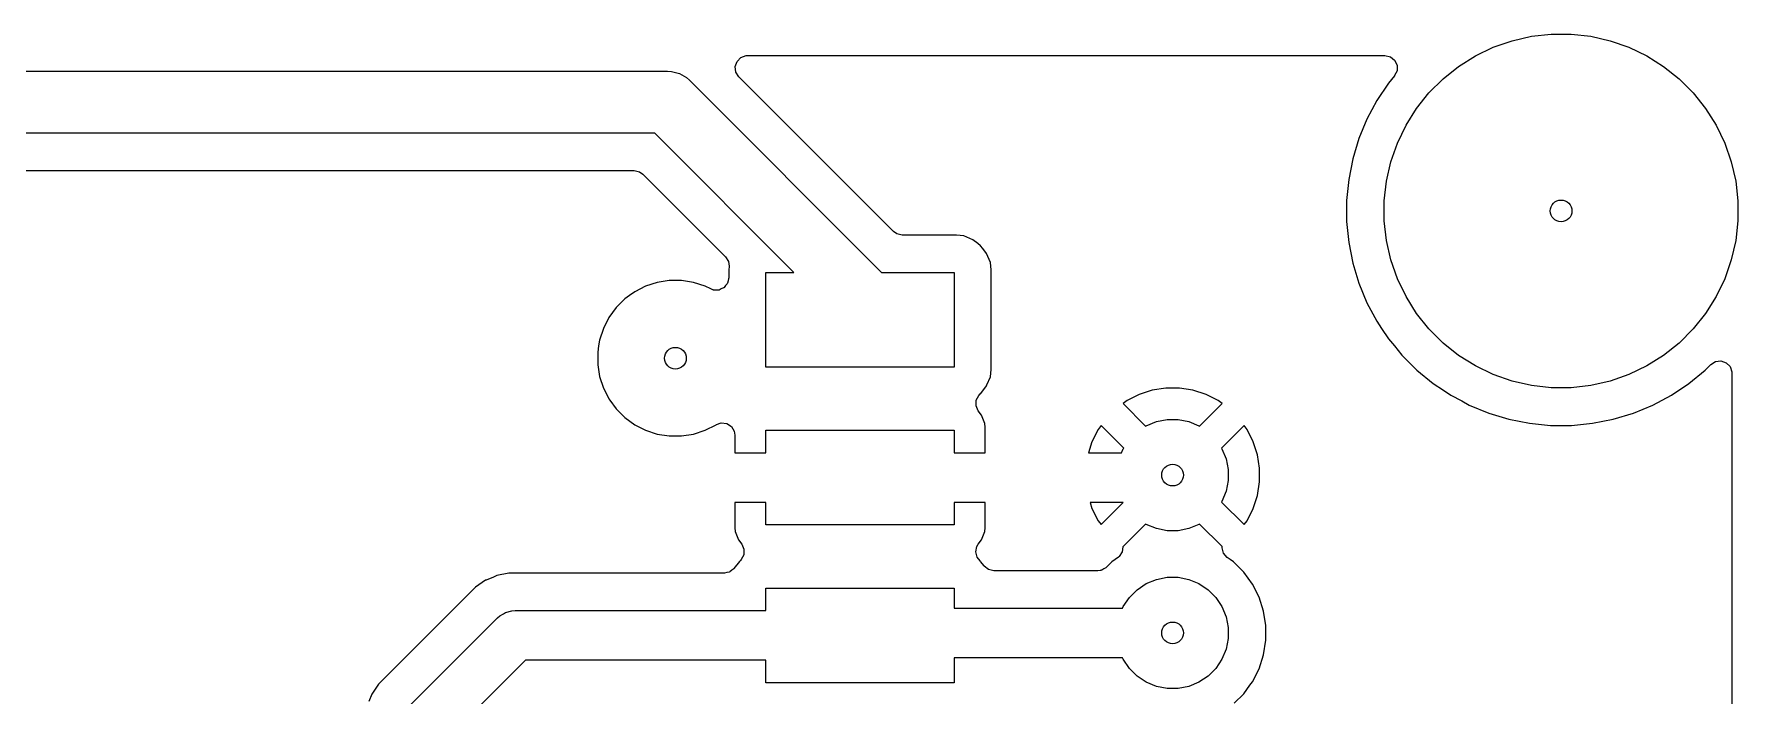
# Model space of a CAD drawing. Header units: millimetres. Extents: x 80.4 to 140.8, y -144.1 to -116.4.
# Drawn here: x 113.43 to 140.85, y -127.05 to -116.4 of the extents above; entities that cross this region are included whole.
import ezdxf

# ---------------------------------------------------------------- set-up
doc = ezdxf.new("R2010")
doc.units = ezdxf.units.MM
doc.layers.add('F.Cu', color=13, linetype='CONTINUOUS', true_color=0xc83434)

msp = doc.modelspace()

# ---------------------------------------------------------------- linework, layer by layer
at = {"layer": 'F.Cu', "linetype": 'CONTINUOUS'}
for p, q in [((137.211019, -116.511386), (137.522607, -116.440268)), ((137.522607, -116.440268), (137.840199, -116.404484)), ((137.840199, -116.404484), (138.159801, -116.404484)), ((138.159801, -116.404484), (138.477393, -116.440268)), ((138.477393, -116.440268), (138.788981, -116.511386)), ((124.742224, -116.843626), (124.804848, -116.781002)), ((124.804848, -116.781002), (124.888441, -116.751751)), ((124.888441, -116.751751), (124.910722, -116.7505)), ((124.910722, -116.7505), (135.16682, -116.7505)), ((135.16682, -116.7505), (135.253163, -116.770207)), ((135.253163, -116.770207), (135.322404, -116.825426)), ((136.350787, -116.925652), (136.621401, -116.755613)), ((136.621401, -116.755613), (136.909352, -116.616943)), ((136.909352, -116.616943), (137.211019, -116.511386)), ((138.788981, -116.511386), (139.090648, -116.616943)), ((139.090648, -116.616943), (139.378599, -116.755613)), ((139.378599, -116.755613), (139.649213, -116.925652)), ((106.044888, -117), (123.623452, -117)), ((123.623452, -117), (123.6887, -117.004277)), ((123.6887, -117.004277), (123.688715, -117.004277)), ((123.688715, -117.004277), (123.814794, -117.03806)), ((123.814794, -117.03806), (123.927833, -117.103323)), ((124.712973, -116.927219), (124.742224, -116.843626)), ((124.722889, -117.015226), (124.712973, -116.927219)), ((124.770008, -117.090214), (124.722889, -117.015226)), ((135.322404, -116.825426), (135.360831, -116.905218)), ((135.360831, -116.993782), (135.322404, -117.073574)), ((135.360831, -116.905218), (135.360831, -116.993782)), ((136.100912, -117.12492), (136.350787, -116.925652)), ((139.649213, -116.925652), (139.899088, -117.12492)), ((123.927833, -117.103323), (123.927848, -117.103338)), ((123.927848, -117.103338), (123.977005, -117.146447)), ((123.977005, -117.146447), (127.068559, -120.238)), ((127.259008, -119.579214), (124.770008, -117.090214)), ((135.22519, -117.192061), (135.036838, -117.473947)), ((135.225196, -117.192052), (135.22519, -117.192061)), ((135.320649, -117.075744), (135.225196, -117.192052)), ((135.322404, -117.073574), (135.320649, -117.075744)), ((135.87492, -117.350912), (136.100912, -117.12492)), ((139.899088, -117.12492), (140.12508, -117.350912)), ((135.036838, -117.473947), (134.877022, -117.772942)), ((135.505613, -117.871401), (135.675652, -117.600787)), ((135.675652, -117.600787), (135.87492, -117.350912)), ((140.12508, -117.350912), (140.324348, -117.600787)), ((140.324348, -117.600787), (140.494387, -117.871401)), ((134.877022, -117.772942), (134.747289, -118.086146)), ((135.366943, -118.159352), (135.505613, -117.871401)), ((140.494387, -117.871401), (140.633057, -118.159352)), ((123.416346, -118), (106.251995, -118)), ((125.654345, -120.238), (123.416346, -118)), ((134.747282, -118.086165), (134.648874, -118.410573)), ((134.747289, -118.086146), (134.747282, -118.086165)), ((134.648869, -118.410595), (134.58273, -118.743094)), ((134.648874, -118.410573), (134.648869, -118.410595)), ((135.261386, -118.461019), (135.366943, -118.159352)), ((140.633057, -118.159352), (140.738614, -118.461019)), ((107, -118.6), (118.75, -118.6)), ((118.75, -118.6), (118.757629, -118.6005)), ((118.757629, -118.6005), (123.085182, -118.6005)), ((123.085182, -118.6005), (123.171525, -118.620207)), ((123.171525, -118.620207), (123.225896, -118.658786)), ((123.225896, -118.658786), (124.556075, -119.988965)), ((135.190268, -118.772607), (135.261386, -118.461019)), ((140.738614, -118.461019), (140.809732, -118.772607)), ((134.58273, -118.743094), (134.5495, -119.080481)), ((135.154484, -119.090199), (135.190268, -118.772607)), ((140.809732, -118.772607), (140.845516, -119.090199)), ((134.5495, -119.080481), (134.5495, -119.419518)), ((135.154484, -119.409801), (135.154484, -119.090199)), ((140.845516, -119.090199), (140.845516, -119.409801)), ((134.5495, -119.419518), (134.58273, -119.756905)), ((135.190268, -119.727393), (135.154484, -119.409801)), ((140.845516, -119.409801), (140.809732, -119.727393)), ((127.313379, -119.617793), (127.259008, -119.579214)), ((127.399722, -119.6375), (127.313379, -119.617793)), ((128.271858, -119.6375), (127.399722, -119.6375)), ((128.271861, -119.6375), (128.271858, -119.6375)), ((128.389262, -119.652956), (128.271861, -119.6375)), ((128.389264, -119.652957), (128.389262, -119.652956)), ((128.53534, -119.713463), (128.389264, -119.652957)), ((128.535343, -119.713464), (128.53534, -119.713463)), ((128.615555, -119.775014), (128.535343, -119.713464)), ((128.660782, -119.809718), (128.615555, -119.775014)), ((134.58273, -119.756905), (134.648869, -120.089404)), ((135.261386, -120.038981), (135.190268, -119.727393)), ((140.809732, -119.727393), (140.738614, -120.038981)), ((124.556075, -119.988965), (124.603194, -120.063953)), ((124.603194, -120.063953), (124.614225, -120.137043)), ((128.694497, -119.853656), (128.660782, -119.809718)), ((128.757035, -119.935156), (128.694497, -119.853656)), ((128.757036, -119.935159), (128.757035, -119.935156)), ((128.817543, -120.081234), (128.757036, -119.935159)), ((135.366943, -120.340648), (135.261386, -120.038981)), ((140.738614, -120.038981), (140.633057, -120.340648)), ((124.606864, -120.335819), (124.596346, -120.375131)), ((124.607, -120.332146), (124.606864, -120.335819)), ((124.613878, -120.146387), (124.607, -120.198639)), ((124.607, -120.198639), (124.607, -120.332146)), ((124.614225, -120.137043), (124.613878, -120.146387)), ((125.2075, -121.762), (125.2075, -120.238)), ((125.2075, -120.238), (125.654345, -120.238)), ((127.068559, -120.238), (128.2325, -120.238)), ((128.2325, -120.238), (128.2325, -121.762)), ((128.817543, -120.081235), (128.817543, -120.081234)), ((128.817544, -120.081238), (128.817543, -120.081235)), ((128.832999, -120.19864), (128.817544, -120.081238)), ((128.833, -121.801361), (128.832999, -120.19864)), ((134.648869, -120.089404), (134.648874, -120.089426)), ((134.648874, -120.089426), (134.747282, -120.413834)), ((135.505613, -120.628599), (135.366943, -120.340648)), ((140.633057, -120.340648), (140.494387, -120.628599)), ((123.01061, -120.611495), (122.935354, -120.666172)), ((123.094592, -120.550477), (123.01061, -120.611495)), ((123.269981, -120.461113), (123.094592, -120.550477)), ((123.269982, -120.461113), (123.269981, -120.461113)), ((123.457171, -120.400291), (123.269982, -120.461113)), ((123.457179, -120.400289), (123.457171, -120.400291)), ((123.651583, -120.3695), (123.457179, -120.400289)), ((123.848417, -120.3695), (123.651583, -120.3695)), ((124.04282, -120.400289), (123.848417, -120.3695)), ((124.042828, -120.400291), (124.04282, -120.400289)), ((124.230017, -120.461113), (124.042828, -120.400291)), ((124.23003, -120.461118), (124.230017, -120.461113)), ((124.317658, -120.505766), (124.23003, -120.461118)), ((124.351612, -120.518077), (124.317658, -120.505766)), ((124.356569, -120.520694), (124.351612, -120.518077)), ((124.359087, -120.520787), (124.356569, -120.520694)), ((124.363718, -120.522466), (124.359087, -120.520787)), ((124.404426, -120.522466), (124.363718, -120.522466)), ((124.445072, -120.523971), (124.404426, -120.522466)), ((124.448518, -120.522466), (124.445072, -120.523971)), ((124.452282, -120.522466), (124.448518, -120.522466)), ((124.488949, -120.504807), (124.452282, -120.522466)), ((124.526232, -120.488524), (124.488949, -120.504807)), ((124.528685, -120.48567), (124.526232, -120.488524)), ((124.532074, -120.484039), (124.528685, -120.48567)), ((124.557438, -120.452233), (124.532074, -120.484039)), ((124.583975, -120.421374), (124.557438, -120.452233)), ((124.584947, -120.417739), (124.583975, -120.421374)), ((124.587293, -120.414798), (124.584947, -120.417739)), ((124.596346, -120.375131), (124.587293, -120.414798)), ((134.747282, -120.413834), (134.747289, -120.413853)), ((134.747289, -120.413853), (134.877022, -120.727057)), ((122.796176, -120.805349), (122.680477, -120.964592)), ((122.796177, -120.805347), (122.796176, -120.805349)), ((122.935347, -120.666177), (122.796177, -120.805347)), ((122.935349, -120.666176), (122.935347, -120.666177)), ((122.935352, -120.666173), (122.935349, -120.666176)), ((122.935354, -120.666172), (122.935352, -120.666173)), ((134.877022, -120.727057), (135.036838, -121.026052)), ((135.675652, -120.899213), (135.505613, -120.628599)), ((140.494387, -120.628599), (140.324348, -120.899213)), ((122.591113, -121.139982), (122.530291, -121.327171)), ((122.680477, -120.964592), (122.591113, -121.139981)), ((122.591113, -121.139981), (122.591113, -121.139982)), ((135.036838, -121.026052), (135.11296, -121.139975)), ((135.11296, -121.139975), (135.22519, -121.307939)), ((135.87492, -121.149088), (135.675652, -120.899213)), ((136.100912, -121.37508), (135.87492, -121.149088)), ((140.12508, -121.149088), (139.899088, -121.37508)), ((140.324348, -120.899213), (140.12508, -121.149088)), ((122.515264, -121.422049), (122.4995, -121.521583)), ((122.530289, -121.327179), (122.515264, -121.422049)), ((122.530291, -121.327171), (122.530289, -121.327179)), ((135.22519, -121.307939), (135.225193, -121.307943)), ((135.225193, -121.307943), (135.225196, -121.307947)), ((135.225196, -121.307947), (135.318838, -121.42205)), ((135.318838, -121.42205), (135.440265, -121.570009)), ((136.350787, -121.574348), (136.100912, -121.37508)), ((139.899088, -121.37508), (139.649213, -121.574348)), ((122.4995, -121.521583), (122.4995, -121.718417)), ((122.4995, -121.718417), (122.500869, -121.727058)), ((135.440265, -121.570009), (135.44027, -121.570014)), ((135.44027, -121.570014), (135.440279, -121.570024)), ((135.440279, -121.570024), (135.679975, -121.80972)), ((136.621401, -121.744387), (136.350787, -121.574348)), ((139.649213, -121.574348), (139.378599, -121.744387)), ((140.409786, -121.719959), (140.484774, -121.67284)), ((140.484774, -121.67284), (140.572781, -121.662924)), ((140.572781, -121.662924), (140.656374, -121.692175)), ((140.656374, -121.692175), (140.718998, -121.754799)), ((122.500869, -121.727058), (122.530289, -121.91282)), ((122.530289, -121.91282), (122.530291, -121.912828)), ((122.530291, -121.912828), (122.591113, -122.100017)), ((128.2325, -121.762), (125.2075, -121.762)), ((128.763139, -122.050106), (128.817544, -121.918762)), ((128.817544, -121.918762), (128.833, -121.801361)), ((135.679975, -121.80972), (135.679984, -121.809728)), ((135.679984, -121.809728), (135.679991, -121.809735)), ((135.679991, -121.809735), (135.942061, -122.02481)), ((136.909352, -121.883057), (136.621401, -121.744387)), ((137.211019, -121.988614), (136.909352, -121.883057)), ((137.522607, -122.059732), (137.211019, -121.988614)), ((138.788981, -121.988614), (138.477393, -122.059732)), ((139.090648, -121.883057), (138.788981, -121.988614)), ((139.378599, -121.744387), (139.090648, -121.883057)), ((140.057939, -122.02481), (140.320009, -121.809735)), ((140.320009, -121.809735), (140.328387, -121.801357)), ((140.328387, -121.801357), (140.409786, -121.719959)), ((140.718998, -121.754799), (140.748249, -121.838392)), ((140.748249, -121.838392), (140.7495, -121.860673)), ((140.7495, -121.860673), (140.7495, -138.639327)), ((122.591113, -122.100017), (122.591113, -122.100018)), ((122.591113, -122.100018), (122.591115, -122.100021)), ((122.591115, -122.100021), (122.591116, -122.100025)), ((122.591116, -122.100025), (122.666286, -122.247556)), ((122.666286, -122.247556), (122.680477, -122.275407)), ((128.590605, -122.297007), (128.631454, -122.218427)), ((128.631454, -122.218427), (128.656015, -122.195048)), ((128.656015, -122.195048), (128.660777, -122.190285)), ((128.660777, -122.190285), (128.660782, -122.190282)), ((128.660782, -122.190282), (128.730058, -122.1)), ((128.730058, -122.1), (128.757035, -122.064843)), ((128.757035, -122.064843), (128.757036, -122.06484)), ((128.757036, -122.06484), (128.763139, -122.050106)), ((131.212575, -122.202574), (131.016242, -122.302611)), ((131.212593, -122.202566), (131.212575, -122.202574)), ((131.422163, -122.134473), (131.212593, -122.202566)), ((131.42217, -122.134472), (131.422163, -122.134473)), ((131.639819, -122.1), (131.42217, -122.134472)), ((131.860181, -122.1), (131.639819, -122.1)), ((132.077829, -122.134472), (131.860181, -122.1)), ((132.077836, -122.134473), (132.077829, -122.134472)), ((132.287406, -122.202566), (132.077836, -122.134473)), ((132.287425, -122.202574), (132.287406, -122.202566)), ((132.483749, -122.302606), (132.287425, -122.202574)), ((135.942061, -122.02481), (136.106183, -122.134473)), ((136.106183, -122.134473), (136.223947, -122.213161)), ((136.223947, -122.213161), (136.401264, -122.307939)), ((137.840199, -122.095516), (137.522607, -122.059732)), ((138.159801, -122.095516), (137.840199, -122.095516)), ((138.477393, -122.059732), (138.159801, -122.095516)), ((139.477058, -122.372977), (139.776051, -122.213162)), ((139.776051, -122.213162), (140.057939, -122.02481)), ((122.680477, -122.275407), (122.695338, -122.295861)), ((122.695338, -122.295861), (122.796172, -122.434646)), ((122.796172, -122.434646), (122.796176, -122.43465)), ((122.796176, -122.43465), (122.796177, -122.434652)), ((122.796177, -122.434652), (122.935347, -122.573822)), ((128.587896, -122.385529), (128.590605, -122.297007)), ((128.623863, -122.46646), (128.587896, -122.385529)), ((128.67585, -122.535907), (128.623863, -122.46646)), ((128.675853, -122.535912), (128.67585, -122.535907)), ((128.726096, -122.670618), (128.675853, -122.535912)), ((131.016235, -122.302615), (130.952485, -122.348932)), ((130.952485, -122.348932), (131.3162, -122.712647)), ((131.016242, -122.302611), (131.016235, -122.302615)), ((132.183799, -122.712646), (132.547513, -122.348933)), ((132.483759, -122.302612), (132.483749, -122.302606)), ((132.547512, -122.348931), (132.483759, -122.302612)), ((132.547513, -122.348933), (132.547512, -122.348931)), ((136.401264, -122.307939), (136.522942, -122.372977)), ((136.522942, -122.372977), (136.83616, -122.502716)), ((136.83616, -122.502716), (137.160586, -122.601129)), ((138.839414, -122.601129), (139.16384, -122.502716)), ((139.16384, -122.502716), (139.477058, -122.372977)), ((122.935347, -122.573822), (122.935349, -122.573823)), ((122.935349, -122.573823), (122.935354, -122.573828)), ((122.935354, -122.573828), (123.094595, -122.689524)), ((123.094595, -122.689524), (123.269975, -122.778884)), ((123.269975, -122.778884), (123.457174, -122.839709)), ((124.042826, -122.839709), (124.230025, -122.778884)), ((124.230025, -122.778884), (124.405405, -122.689524)), ((124.405405, -122.689524), (124.405408, -122.689521)), ((124.405408, -122.689521), (124.412371, -122.685974)), ((124.412371, -122.685974), (124.412999, -122.687208)), ((124.412999, -122.687208), (124.488416, -122.661755)), ((124.488416, -122.661755), (124.576307, -122.672647)), ((124.576307, -122.672647), (124.650768, -122.720595)), ((124.650768, -122.720595), (124.697051, -122.796103)), ((124.697051, -122.796103), (124.7075, -122.859739)), ((125.2075, -123.14), (125.2075, -122.778)), ((125.2075, -122.778), (128.2325, -122.778)), ((128.2325, -122.778), (128.2325, -123.14)), ((128.726098, -122.670627), (128.726096, -122.670618)), ((128.7325, -122.730177), (128.726098, -122.670627)), ((128.7325, -123.14), (128.7325, -122.730177)), ((130.552611, -122.766242), (130.452574, -122.962575)), ((130.552615, -122.766235), (130.552611, -122.766242)), ((130.598932, -122.702485), (130.552615, -122.766235)), ((130.962647, -123.0662), (130.598932, -122.702485)), ((131.3162, -122.712647), (131.325743, -122.706271)), ((131.325743, -122.706271), (131.488744, -122.638754)), ((131.488744, -122.638754), (131.661785, -122.604334)), ((131.661785, -122.604334), (131.838215, -122.604334)), ((131.838215, -122.604334), (132.011256, -122.638754)), ((132.011256, -122.638754), (132.174257, -122.706271)), ((132.174257, -122.706271), (132.183799, -122.712646)), ((132.901066, -122.702486), (132.537352, -123.066199)), ((132.94739, -122.766245), (132.901066, -122.702486)), ((133.047425, -122.962574), (132.94739, -122.766245)), ((137.160586, -122.601129), (137.493096, -122.66727)), ((137.493096, -122.66727), (137.830488, -122.7005)), ((137.830488, -122.7005), (137.83049, -122.7005)), ((137.83049, -122.7005), (138.16951, -122.7005)), ((138.16951, -122.7005), (138.169512, -122.7005)), ((138.169512, -122.7005), (138.506904, -122.66727)), ((138.506904, -122.66727), (138.839414, -122.601129)), ((123.457174, -122.839709), (123.457176, -122.839709)), ((123.457176, -122.839709), (123.457179, -122.83971)), ((123.457179, -122.83971), (123.651583, -122.8705)), ((123.651583, -122.8705), (123.848417, -122.8705)), ((123.848417, -122.8705), (124.04282, -122.83971)), ((124.04282, -122.83971), (124.04282, -122.839709)), ((124.04282, -122.839709), (124.042826, -122.839709)), ((124.7075, -122.859739), (124.7075, -123.14)), ((130.452566, -122.962593), (130.394923, -123.14)), ((130.452574, -122.962575), (130.452566, -122.962593)), ((130.929655, -123.14), (130.956271, -123.075743)), ((130.956271, -123.075743), (130.962647, -123.0662)), ((132.537352, -123.066199), (132.543729, -123.075743)), ((132.543729, -123.075743), (132.611246, -123.238744)), ((133.047433, -122.962593), (133.047425, -122.962574)), ((133.115526, -123.172163), (133.047433, -122.962593)), ((124.7075, -123.14), (125.2075, -123.14)), ((128.2325, -123.14), (128.7325, -123.14)), ((130.394923, -123.14), (130.929655, -123.14)), ((132.611246, -123.238744), (132.645666, -123.411785)), ((133.115527, -123.17217), (133.115526, -123.172163)), ((133.15, -123.389819), (133.115527, -123.17217)), ((132.645666, -123.588215), (132.611246, -123.761256)), ((132.645666, -123.411785), (132.645666, -123.588215)), ((133.115527, -123.827829), (133.15, -123.61018)), ((133.15, -123.61018), (133.15, -123.389819)), ((132.611246, -123.761256), (132.543729, -123.924257)), ((133.047433, -124.037406), (133.115526, -123.827836)), ((133.115526, -123.827836), (133.115527, -123.827829)), ((124.7075, -123.94), (124.7075, -124.349822)), ((125.2075, -123.94), (124.7075, -123.94)), ((125.2075, -124.302), (125.2075, -123.94)), ((128.7325, -123.94), (128.2325, -123.94)), ((128.2325, -123.94), (128.2325, -124.302)), ((128.7325, -124.349822), (128.7325, -123.94)), ((130.420917, -123.94), (130.452566, -124.037406)), ((130.956445, -123.94), (130.420917, -123.94)), ((130.452566, -124.037406), (130.452574, -124.037425)), ((130.452574, -124.037425), (130.552606, -124.233749)), ((130.598933, -124.297513), (130.956445, -123.94)), ((132.543729, -123.924257), (132.537352, -123.933799)), ((132.537352, -123.933799), (132.901066, -124.297512)), ((132.947385, -124.23376), (133.047427, -124.037419)), ((133.047427, -124.037419), (133.047433, -124.037406)), ((124.7075, -124.349822), (124.713901, -124.409372)), ((124.713901, -124.409372), (124.713903, -124.409381)), ((124.713903, -124.409381), (124.764146, -124.544087)), ((128.2325, -124.302), (125.2075, -124.302)), ((128.675853, -124.544087), (128.726096, -124.409381)), ((128.726096, -124.409381), (128.726098, -124.409372)), ((128.726098, -124.409372), (128.7325, -124.349822)), ((130.552606, -124.233749), (130.552612, -124.233759)), ((130.552612, -124.233759), (130.598931, -124.297512)), ((130.598931, -124.297512), (130.598933, -124.297513)), ((131.316199, -124.287352), (130.951532, -124.65202)), ((131.325743, -124.293729), (131.316199, -124.287352)), ((131.488744, -124.361246), (131.325743, -124.293729)), ((131.661785, -124.395666), (131.488744, -124.361246)), ((131.838215, -124.395666), (131.661785, -124.395666)), ((132.011256, -124.361246), (131.838215, -124.395666)), ((132.174257, -124.293729), (132.011256, -124.361246)), ((132.183799, -124.287352), (132.174257, -124.293729)), ((132.547731, -124.651285), (132.183799, -124.287352)), ((132.901066, -124.297512), (132.901067, -124.297512)), ((132.901067, -124.297512), (132.947385, -124.23376)), ((124.764146, -124.544087), (124.764147, -124.54409)), ((124.764147, -124.54409), (124.816137, -124.61354)), ((124.816137, -124.61354), (124.852104, -124.694471)), ((124.852104, -124.694471), (124.849394, -124.782993)), ((128.584205, -124.736517), (128.602294, -124.649821)), ((128.602294, -124.649821), (128.623863, -124.613539)), ((128.623863, -124.613539), (128.675852, -124.54409)), ((128.675852, -124.54409), (128.675853, -124.544087)), ((130.951532, -124.65202), (130.939329, -124.735083)), ((132.547383, -124.672001), (132.547731, -124.651285)), ((132.570945, -124.757372), (132.547383, -124.672001)), ((124.689207, -125.00684), (124.656753, -125.031952)), ((124.691327, -125.004259), (124.689207, -125.00684)), ((124.779218, -124.889718), (124.691327, -125.004259)), ((124.796082, -124.876777), (124.779218, -124.889718)), ((124.810579, -124.859136), (124.796082, -124.876777)), ((124.849394, -124.782993), (124.810579, -124.859136)), ((128.605523, -124.822476), (128.584205, -124.736517)), ((128.652671, -124.879382), (128.605523, -124.822476)), ((128.651559, -124.880495), (128.652671, -124.879382)), ((128.660778, -124.889714), (128.651559, -124.880495)), ((128.660779, -124.889716), (128.660778, -124.889714)), ((128.660782, -124.889718), (128.660779, -124.889716)), ((128.716013, -124.961697), (128.660782, -124.889718)), ((128.718265, -124.964574), (128.716013, -124.961697)), ((128.787506, -125.019793), (128.718265, -124.964574)), ((130.642799, -125.008836), (130.611772, -125.028332)), ((130.675275, -124.99183), (130.642799, -125.008836)), ((130.681218, -124.986754), (130.675275, -124.99183)), ((130.77249, -124.895483), (130.681218, -124.986754)), ((130.877097, -124.819481), (130.77249, -124.895483)), ((130.883045, -124.814402), (130.877097, -124.819481)), ((130.889713, -124.808443), (130.883045, -124.814402)), ((130.939329, -124.735083), (130.889713, -124.808443)), ((132.629212, -124.824065), (132.570945, -124.757372)), ((132.675784, -124.857902), (132.629212, -124.824065)), ((132.727513, -124.895485), (132.675784, -124.857902)), ((132.894515, -125.062487), (132.727513, -124.895485)), ((120.696081, -125.19337), (120.532222, -125.302858)), ((120.706257, -125.189154), (120.696081, -125.19337)), ((120.824834, -125.140038), (120.706257, -125.189154)), ((120.824835, -125.140037), (120.824834, -125.140038)), ((120.878164, -125.117948), (120.824835, -125.140037)), ((121.071457, -125.0795), (120.878164, -125.117948)), ((124.535457, -125.0795), (121.071457, -125.0795)), ((124.539177, -125.079465), (124.535457, -125.0795)), ((124.579011, -125.069586), (124.539177, -125.079465)), ((124.619164, -125.061038), (124.579011, -125.069586)), ((124.621845, -125.058963), (124.619164, -125.061038)), ((124.625137, -125.058147), (124.621845, -125.058963)), ((124.656753, -125.031952), (124.625137, -125.058147)), ((128.873849, -125.0395), (128.787506, -125.019793)), ((130.546045, -125.0395), (128.873849, -125.0395)), ((130.581844, -125.033417), (130.546045, -125.0395)), ((130.596818, -125.032914), (130.581844, -125.033417)), ((130.602588, -125.029892), (130.596818, -125.032914)), ((130.611772, -125.028332), (130.602588, -125.029892)), ((131.179046, -125.344291), (131.325743, -125.246271)), ((131.325743, -125.246271), (131.488744, -125.178754)), ((131.488744, -125.178754), (131.661785, -125.144334)), ((131.661785, -125.144334), (131.838215, -125.144334)), ((131.838215, -125.144334), (132.011256, -125.178754)), ((132.011256, -125.178754), (132.174257, -125.246271)), ((132.174257, -125.246271), (132.320954, -125.344291)), ((132.894521, -125.062494), (132.894515, -125.062487)), ((133.033344, -125.253568), (132.894521, -125.062494)), ((133.140565, -125.464001), (133.033344, -125.253568)), ((120.532214, -125.302864), (118.972864, -126.862214)), ((120.532222, -125.302858), (120.532214, -125.302864)), ((125.2075, -125.68), (125.2075, -125.318)), ((125.2075, -125.318), (128.2325, -125.318)), ((128.2325, -125.318), (128.2325, -125.64)), ((130.956271, -125.615743), (131.054291, -125.469046)), ((131.054291, -125.469046), (131.179046, -125.344291)), ((132.320954, -125.344291), (132.445709, -125.469046)), ((132.445709, -125.469046), (132.543729, -125.615743)), ((133.140566, -125.464004), (133.140565, -125.464001)), ((133.140568, -125.464008), (133.140566, -125.464004)), ((133.213553, -125.688632), (133.140568, -125.464008)), ((119.467157, -127.217157), (120.887157, -125.797157)), ((120.887157, -125.797157), (120.926495, -125.762659)), ((120.926495, -125.762659), (120.982844, -125.730126)), ((120.982844, -125.730126), (121.016927, -125.710448)), ((121.016927, -125.710448), (121.11779, -125.683422)), ((121.11779, -125.683422), (121.17, -125.68)), ((121.17, -125.68), (125.2075, -125.68)), ((128.2325, -125.64), (130.946223, -125.64)), ((130.946223, -125.64), (130.956271, -125.615743)), ((132.543729, -125.615743), (132.611246, -125.778744)), ((132.611246, -125.778744), (132.645666, -125.951785)), ((133.2505, -125.921908), (133.213553, -125.688632)), ((132.645666, -125.951785), (132.645666, -126.128215)), ((133.2505, -126.158092), (133.2505, -125.921908)), ((132.611246, -126.301256), (132.543729, -126.464257)), ((132.645666, -126.128215), (132.611246, -126.301256)), ((133.213553, -126.391368), (133.2505, -126.158092)), ((121.335686, -126.48), (120.15, -127.665686)), ((125.2075, -126.48), (121.335686, -126.48)), ((125.2075, -126.842), (125.2075, -126.48)), ((130.946223, -126.44), (128.2325, -126.44)), ((128.2325, -126.44), (128.2325, -126.842)), ((130.956271, -126.464257), (130.946223, -126.44)), ((131.054291, -126.610954), (130.956271, -126.464257)), ((131.179046, -126.735709), (131.054291, -126.610954)), ((132.445709, -126.610954), (132.320954, -126.735709)), ((132.543729, -126.464257), (132.445709, -126.610954)), ((133.033343, -126.826433), (133.140568, -126.615992)), ((133.140568, -126.615992), (133.213553, -126.391368)), ((118.972858, -126.862222), (118.863369, -127.026083)), ((118.972864, -126.862214), (118.972858, -126.862222)), ((128.2325, -126.842), (125.2075, -126.842)), ((131.325743, -126.833729), (131.179046, -126.735709)), ((131.488744, -126.901246), (131.325743, -126.833729)), ((131.661785, -126.935666), (131.488744, -126.901246)), ((132.011256, -126.901246), (131.838215, -126.935666)), ((132.174257, -126.833729), (132.011256, -126.901246)), ((132.320954, -126.735709), (132.174257, -126.833729)), ((132.894521, -127.017505), (132.993436, -126.88136)), ((132.993436, -126.88136), (133.033343, -126.826433)), ((118.863367, -127.026087), (118.815951, -127.14056)), ((118.863369, -127.026083), (118.863367, -127.026087)), ((131.838215, -126.935666), (131.661785, -126.935666)), ((132.742742, -127.169286), (132.894515, -127.017512)), ((132.894515, -127.017512), (132.894521, -127.017505))]:
    msp.add_line(p, q, dxfattribs=at)
at = {"layer": 'F.Cu'}
for centre in [(138, -119.25), (138, -119.25), (123.75, -121.62), (123.75, -121.62), (131.75, -123.5), (131.75, -123.5), (131.75, -126.04), (131.75, -126.04)]:
    msp.add_circle(centre, 0.175, dxfattribs=at)

doc.saveas('drawing.dxf')
